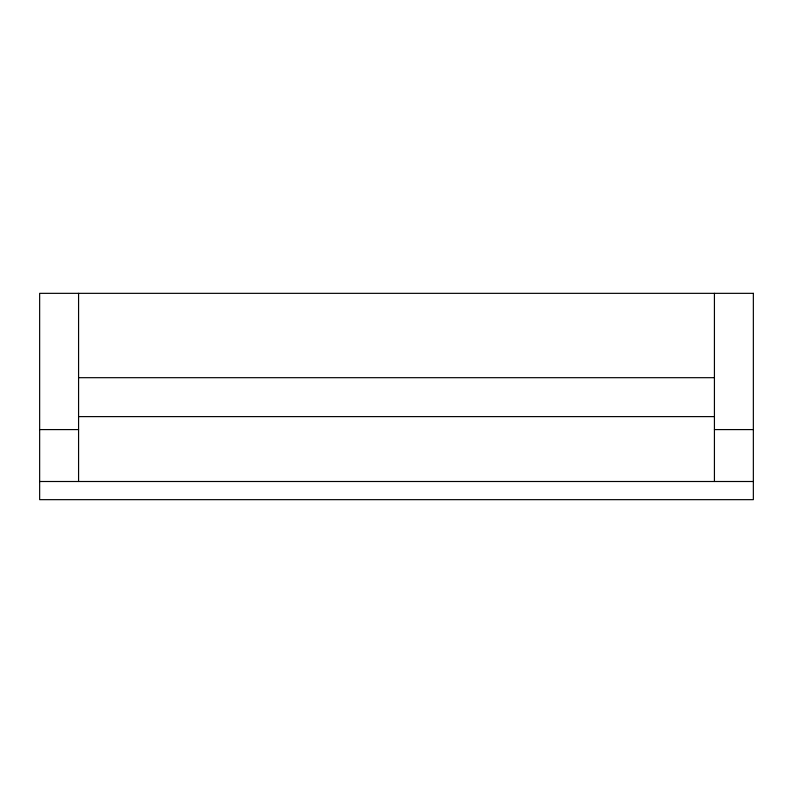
<?xml version="1.0" encoding="UTF-8"?>
<svg xmlns="http://www.w3.org/2000/svg" width="793" height="793" viewBox="0 0 793 793"><rect width="100%" height="100%" fill="white"/><g stroke="black" fill="none" stroke-linecap="round" stroke-linejoin="round"><path stroke-width="1.19" d="M78.576 377.686L714.424 377.686M78.576 416.612L714.424 416.612M39.65 429.588L78.576 429.588M714.424 429.588L753.35 429.588M39.65 481.5L753.35 481.5M714.424 293.341L714.424 481.5M78.576 293.341L78.576 481.5M753.35 293.341L39.65 293.341L39.65 499.659L753.35 499.659L753.35 293.341"/></g></svg>
